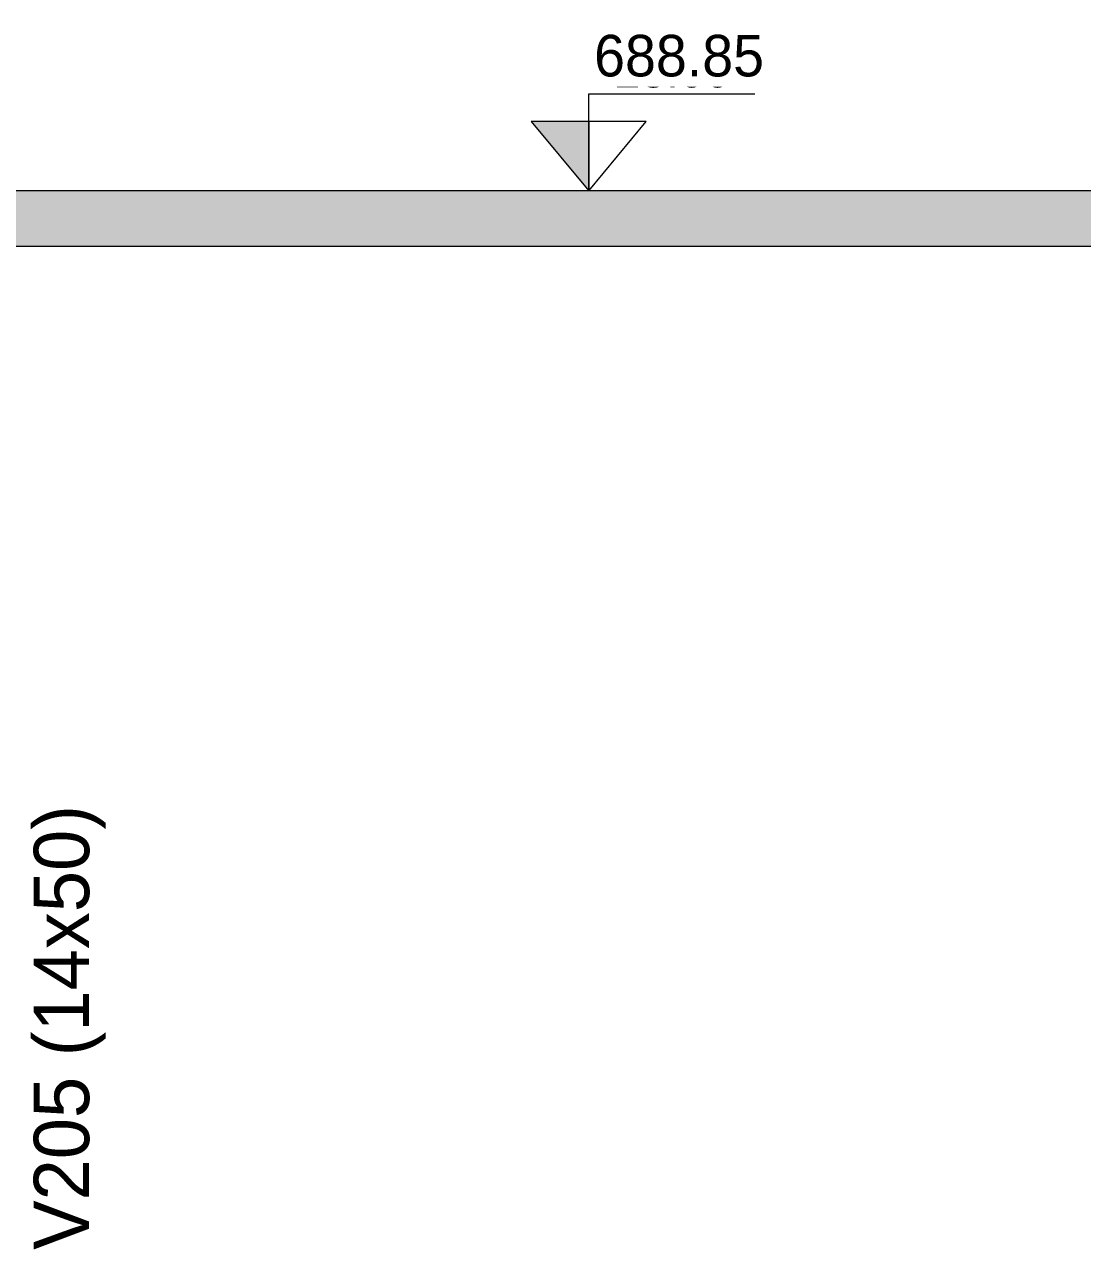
# Model space of a CAD drawing. Header units: centimetres. Extents: x 1490 to 17671, y -2277 to 8860.
# Drawn here: x 15354.9 to 15545.9, y 2108.9 to 2330 of the extents above; entities that cross this region are included whole.
import ezdxf

# ---------------------------------------------------------------- set-up
doc = ezdxf.new("R2010")
doc.units = ezdxf.units.CM
doc.layers.add('A-FLOR-1', color=251, linetype='Continuous', lineweight=9, true_color=0x505050)
for name, color, linetype, lineweight in [('A-FLOR-2', 7, 'Continuous', 20), ('G-ANNO-DIMS', 7, 'Continuous', 9), ('G-ANNO-TEXT', 7, 'Continuous', 9)]:
    doc.layers.add(name, color=color, linetype=linetype, lineweight=lineweight)
doc.styles.add('Bahnschrift_7', font='', dxfattribs={"height": 10})
doc.styles.add('Bahnschrift_8', font='', dxfattribs={"height": 7.5})
doc.styles.add('Bahnschrift_9', font='', dxfattribs={"height": 6.25})
doc.styles.get('Bahnschrift_7').set_extended_font_data('Bahnschrift')
doc.styles.get('Bahnschrift_8').set_extended_font_data('Bahnschrift')
doc.styles.get('Bahnschrift_9').set_extended_font_data('Bahnschrift')

# ---------------------------------------------------------------- blocks, each defined once
blk = doc.blocks.new('Elevações de ponto - Cabeça de nível - corte-3218132-CORTE B-COB')
at = {"layer": 'G-ANNO-DIMS'}
blk.add_hatch(color=256, dxfattribs=at).paths.add_polyline_path([(-254.7, 2422.5), (-254.7, 2410), (-265.08, 2422.5)])
for p, q in [((-254.7, 2427.5), (-224.7, 2427.5)), ((-254.7, 2422.5), (-254.7, 2427.5)), ((-265.08, 2422.5), (-254.7, 2410)), ((-254.7, 2422.5), (-265.08, 2422.5)), ((-265.08, 2422.5), (-254.7, 2410)), ((-254.7, 2422.5), (-254.7, 2410)), ((-254.7, 2410), (-244.31, 2422.5)), ((-244.31, 2422.5), (-254.7, 2422.5)), ((-254.7, 2410), (-254.7, 2422.5))]:
    blk.add_line(p, q, dxfattribs=at)

msp = doc.modelspace()

# ---------------------------------------------------------------- hatches: boundary and pattern name
at = {"layer": 'A-FLOR-1'}
msp.add_hatch(color=256, dxfattribs=at).paths.add_polyline_path([(15353.78, 2290), (15573.78, 2290), (15573.78, 2300), (15339.78, 2300), (15339.78, 2290)])

# ---------------------------------------------------------------- linework, layer by layer
at = {"layer": 'A-FLOR-2'}
for p, q in [((15573.78, 2300), (15339.78, 2300)), ((15339.78, 2290), (15573.78, 2290))]:
    msp.add_line(p, q, dxfattribs=at)

# ---------------------------------------------------------------- block references
at = {"layer": 'G-ANNO-DIMS'}
msp.add_blockref('Elevações de ponto - Cabeça de nível - corte-3218132-CORTE B-COB', (15711.47, -110), dxfattribs=at)

# ---------------------------------------------------------------- texts
at = {"layer": 'G-ANNO-DIMS', "insert": (15461.44, 2324.93), "char_height": 6.25, "width": 24.9105, "attachment_point": 1, "line_spacing_factor": 1.009858, "style": 'Bahnschrift_9'}
msp.add_mtext('23.00', dxfattribs=at)
at = {"layer": 'G-ANNO-TEXT', "insert": (15356.59, 2108.83), "char_height": 10, "width": 97.405, "attachment_point": 1, "rotation": 90, "style": 'Bahnschrift_7'}
msp.add_mtext('V205 (14x50)', dxfattribs=at)

# ---------------------------------------------------------------- next in the draw order: texts
at = {"layer": 'G-ANNO-TEXT', "insert": (15457.75, 2328.16), "char_height": 7.5, "width": 37.6793, "attachment_point": 1, "style": 'Bahnschrift_8', "bg_fill": 3, "box_fill_scale": 1.25, "bg_fill_color": 9, "bg_fill_true_color": 13158600, "bg_fill_transparency": 0}
msp.add_mtext('688.85', dxfattribs=at)

doc.saveas('drawing.dxf')
